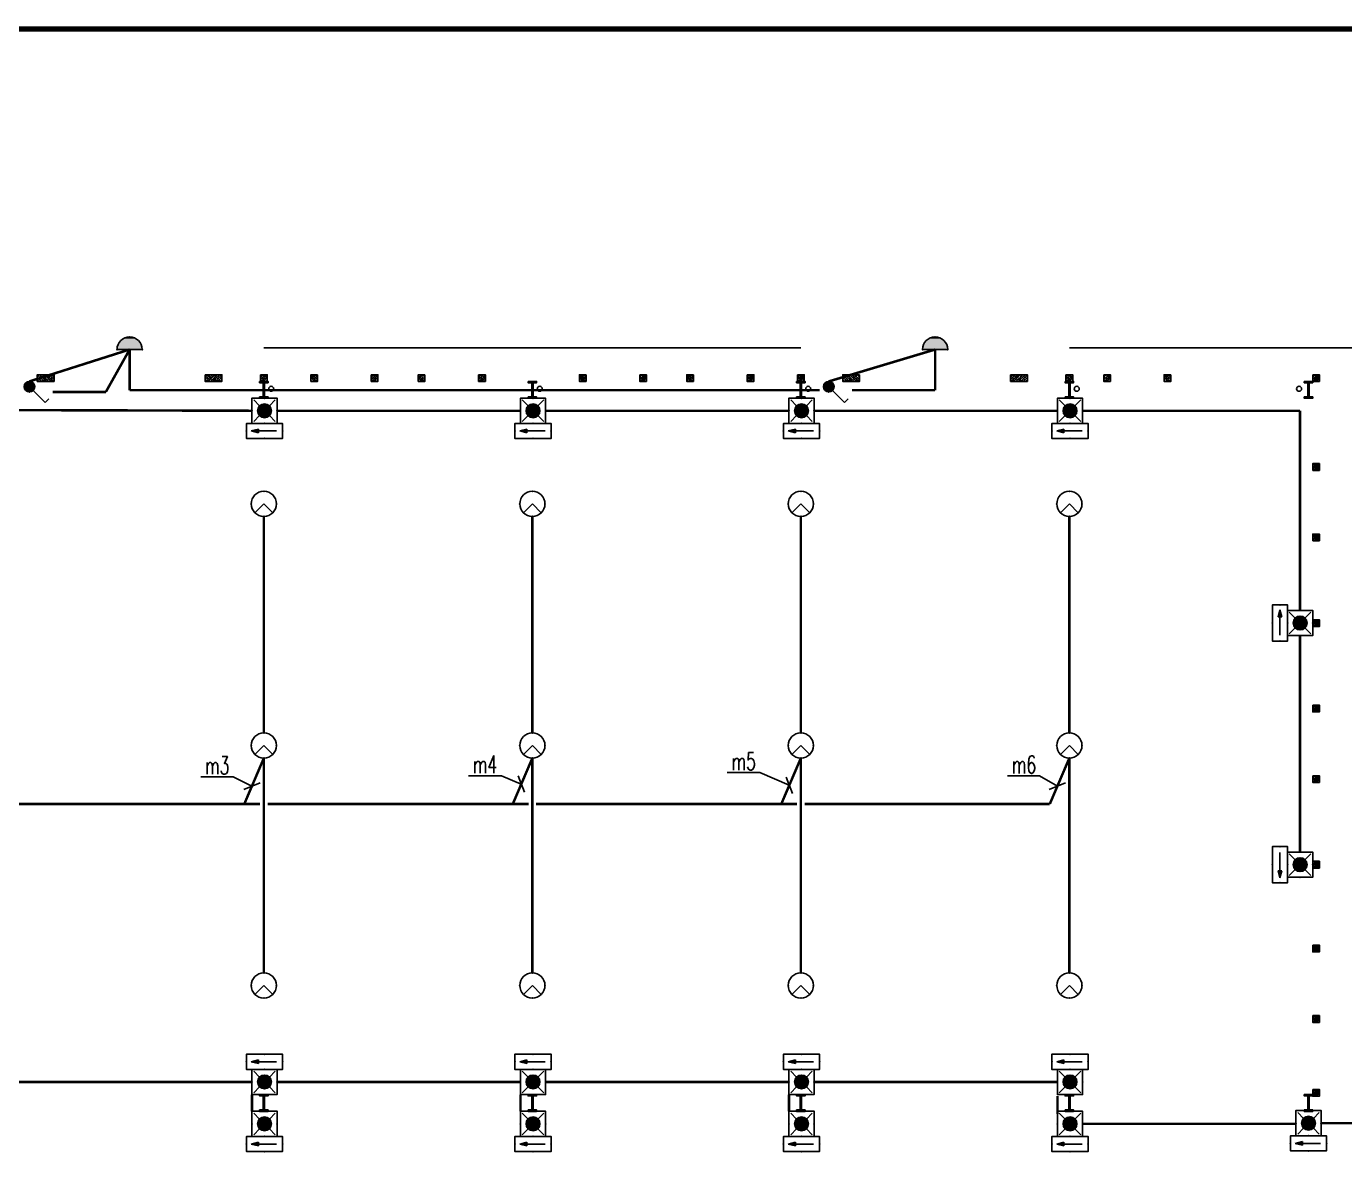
# Model space of a CAD drawing. Extents: x 1060579 to 1383165, y 581819 to 1037910.
# Drawn here: x 1265903 to 1305181, y 747682 to 781899 of the extents above; entities that cross this region are included whole.
import ezdxf
from ezdxf.enums import TextEntityAlignment as Align

# ---------------------------------------------------------------- set-up
doc = ezdxf.new("R2010")
doc.units = 0
doc.header["$LTSCALE"] = 1000
doc.header["$MEASUREMENT"] = 0
doc.linetypes.add('DASH', pattern=[0.35, 0.25, -0.1])
for name, color, linetype in [('DIM-照明', 3, 'Continuous'), ('EQUIP-照明', 3, 'Continuous'), ('GZ', 30, 'Continuous'), ('PUB_TITLE', 4, 'Continuous'), ('TEL_TEXT', 7, 'Continuous'), ('WIRE-应急', 2, 'DASH'), ('WIRE-照明', 1, 'Continuous'), ('刚柱', 2, 'Continuous'), ('卫浴', 7, 'Continuous'), ('散水', 32, 'Continuous')]:
    doc.layers.add(name, color=color, linetype=linetype)
doc.styles.add('_TEL_DIM', font='SIMPLEX', dxfattribs={"width": 0.8, "height": 3.5, "bigfont": 'HZTXT'})
doc.styles.get("Standard").update_dxf_attribs({"font": 'gbenor.shx', "bigfont": 'gbcbig.shx'})

# ---------------------------------------------------------------- blocks, each defined once
blk = doc.blocks.new('sdhfxdhnfdhx')
h = blk.add_hatch(color=256)
h.paths.add_polyline_path([(3050366, 936899), (3050616, 936899), (3050616, 936859), (3050366, 936859)])
h.paths.add_polyline_path([(3050511, 937319), (3050511, 936899), (3050471, 936899), (3050471, 937319)])
h.paths.add_polyline_path([(3050366, 937359), (3050616, 937359), (3050616, 937319), (3050366, 937319)])
for points in [[(3050366, 937359), (3050616, 937359), (3050616, 937319), (3050366, 937319)], [(3050511, 937319), (3050511, 936899), (3050471, 936899), (3050471, 937319)], [(3050366, 936899), (3050616, 936899), (3050616, 936859), (3050366, 936859)]]:
    blk.add_lwpolyline(points, close=True)
blk = doc.blocks.new('$equip$00002831')
for q in [(-0.354, -0.354), (0.354, -0.354)]:
    blk.add_line((0, 0), q)
at = {"const_width": 0.04}
blk.add_lwpolyline([(0.5, 0, 1), (-0.5, 0, 1), (0.5, 0, -2.700563)], format="xyb", dxfattribs=at)
blk.add_circle((0, 0), 0.5)
for p in [(-0.5, 0), (0, 0.5), (0.5, 0), (0, -0.5)]:
    blk.add_point(p)
at = {"color": 7, "style": '_TEL_DIM', "flags": 1}
for tag in ['A', 'REMARK']:
    blk.add_attdef(tag, text='', height=0.00002, dxfattribs=at).set_placement((0, 0), align=Align.MIDDLE_CENTER)
blk = doc.blocks.new('$equip$00002604')
blk.add_hatch(color=256).paths.add_polyline_path([(0.275, 0.5, 1), (-0.274, 0.5, 1)])
for p, q in [((-0.429, 0.929), (-0.194, 0.694)), ((0.194, 0.694), (0.429, 0.929)), ((-0.429, 0.071), (-0.194, 0.306)), ((0.194, 0.306), (0.429, 0.071))]:
    blk.add_line(p, q)
at = {"const_width": 0.04}
blk.add_lwpolyline([(-0.5, 1), (-0.5, 0), (0.5, 0), (0.5, 1), (-0.5, 1), (-0.5, 0)], dxfattribs=at)
blk.add_lwpolyline([(-0.5, 1), (-0.5, 0), (0.5, 0), (0.5, 1)], close=True)
blk.add_circle((0, 0.5), 0.275)
for p in [(0, 1), (-0.5, 0.5), (0, 0), (0.5, 0.5)]:
    blk.add_point(p)
at = {"color": 7, "style": '_TEL_DIM', "flags": 1}
blk.add_attdef('A', text='', height=0.000025, dxfattribs=at).set_placement((0, 0), align=Align.MIDDLE_CENTER)
blk = doc.blocks.new('$equip$00002540')
blk.add_hatch(color=256).paths.add_polyline_path([(0.24, 0.372), (0.24, 0.228), (0.528, 0.3)])
for p, q in [((-0.72, 0.6), (-0.72, 0)), ((0.72, 0.6), (-0.72, 0.6)), ((0.72, 0), (0.72, 0.6)), ((-0.72, 0), (0.72, 0)), ((0.24, 0.372), (0.24, 0.228)), ((0.528, 0.3), (0.24, 0.372)), ((0.24, 0.228), (0.528, 0.3))]:
    blk.add_line(p, q)
at = {"color": 7}
blk.add_line((-0.48, 0.3), (0.48, 0.3), dxfattribs=at)
at = {"const_width": 0.04}
blk.add_lwpolyline([(-0.72, 0.6), (-0.72, 0), (0.72, 0), (0.72, 0.6), (-0.72, 0.6), (-0.72, 0)], dxfattribs=at)
for p in [(0, 0.6), (-0.72, 0.3), (0, 0), (0.72, 0.3)]:
    blk.add_point(p)
at = {"color": 7, "style": '_TEL_DIM', "flags": 1}
blk.add_attdef('A', text='', height=0.00002, dxfattribs=at).set_placement((0, 0), align=Align.MIDDLE_CENTER)
blk = doc.blocks.new('$equip$00001168')
blk.add_line((-0.5, 0), (0.5, 0))
blk.add_arc((0, 0), 0.5, 180, 0)
for p in [(-0.5, 0), (0, 0), (0.5, 0), (0, -0.5)]:
    blk.add_point(p)
for points in [[(0.433, -0.25), (-0.433, -0.25), (0.5, 0), (-0.5, 0)], [(0.25, -0.433), (-0.25, -0.433), (0.433, -0.25), (-0.433, -0.25)], [(0, -0.5), (0, -0.5), (0.25, -0.433), (-0.25, -0.433)]]:
    blk.add_solid(points)
at = {"flags": 9}
blk.add_attdef('A', (0, 0), '', height=0.00002, dxfattribs=at)
blk = doc.blocks.new('$equip$00001962')
for p, q in [((0.147, 0.356), (0.625, 0.833)), ((0.625, 0.833), (0.766, 0.692))]:
    blk.add_line(p, q)
blk.add_circle((0, 0.208), 0.208)
for p in [(-0.208, 0.208), (0, 0.417), (0, 0), (0.208, 0.208)]:
    blk.add_point(p)
for points in [[(-0.18, 0.313), (0.18, 0.313), (-0.208, 0.208), (0.208, 0.208)], [(-0.18, 0.104), (0.18, 0.104), (-0.208, 0.208), (0.208, 0.208)], [(-0.104, 0.389), (0.104, 0.389), (-0.18, 0.313), (0.18, 0.313)], [(-0.104, 0.028), (0.104, 0.028), (-0.18, 0.104), (0.18, 0.104)], [(0, 0.417), (0, 0.417), (-0.104, 0.389), (0.104, 0.389)], [(0, 0), (0, 0), (-0.104, 0.028), (0.104, 0.028)]]:
    blk.add_solid(points)
at = {"layer": 'TEL_TEXT', "style": '_TEL_DIM', "flags": 1}
blk.add_attdef('A', text='', height=0.00002, dxfattribs=at).set_placement((0, 0), align=Align.MIDDLE_CENTER)

msp = doc.modelspace()

# ---------------------------------------------------------------- hatches: boundary and pattern name
at = {"layer": 'GZ'}
h = msp.add_hatch(dxfattribs=at)
h.set_pattern_fill('钢筋混凝土', color=8, scale=20, style=0)
h.set_pattern_definition([(135, (1320113.753, 695713.577), (35.35534, 35.35534), []), (130, (1320113.75, 695713.58), (-143.45204, -12.55043), [15, -165]), (185, (1320113.75, 695713.58), (27.75027, 150.43843), [12, -132]), (79.5486, (1320101.8, 695712.53), (-115.70188, 137.8879), [12.74804, -140.22842]), (133.8158, (1320113.75, 695753.58), (-213.4482, -33.1038), [22.5, -247.5]), (83.3644, (1320095.97, 695750.82), (-186.93254, 194.82357), [19.12206, -210.3426]), (188.8158, (1320113.75, 695753.58), (-186.9324, 194.8237), [18, -198]), (159, (1320093.75, 695743.58), (-119.38141, -80.52378), [15, -165]), (214, (1320093.75, 695743.58), (-48.66307, 145.03), [12, -132]), (108.5486, (1320083.8, 695736.87), (-168.04453, 64.5061), [12.74804, -140.22842]), (142.5, (1320113.753, 695713.577), (-2.43197, 66.57877), [0, -130.4, 0, -134, 0, -132.5]), (172.5, (1320113.75, 695713.58), (-52.61391, 78.88234), [0, -76.4, 0, -127.4, 0, -50.5]), (212.5, (1320158.353, 695713.58), (-106.764487, -4.510974), [0, -50, 0, -156, 0, -207]), (222.5, (1320178.35, 695713.58), (-116.63723, 20.021), [0, -65, 0, -103.6, 0, -147])])
h.paths.add_polyline_path([(1266729, 771519), (1266229, 771519), (1266229, 771319), (1266729, 771319)])
h = msp.add_hatch(dxfattribs=at)
h.set_pattern_fill('钢筋混凝土', color=8, scale=20, style=0)
h.set_pattern_definition([(45, (1217844.47, 695713.577), (-35.35534, 35.35534), []), (50, (1217844.47, 695713.58), (143.45204, -12.55043), [15, -165]), (355, (1217844.47, 695713.58), (-27.75027, 150.43843), [12, -132]), (100.4514, (1217856.42, 695712.53), (115.70188, 137.8879), [12.74804, -140.22842]), (46.1842, (1217844.47, 695753.58), (213.4482, -33.1038), [22.5, -247.5]), (96.6356, (1217862.26, 695750.82), (186.93254, 194.82357), [19.12206, -210.3426]), (351.1842, (1217844.47, 695753.58), (186.9324, 194.8237), [18, -198]), (21, (1217864.47, 695743.58), (119.38141, -80.52378), [15, -165]), (326, (1217864.47, 695743.58), (48.66307, 145.03), [12, -132]), (71.4514, (1217874.42, 695736.87), (168.04453, 64.5061), [12.74804, -140.22842]), (37.5, (1217844.47, 695713.577), (2.43197, 66.57877), [0, -130.4, 0, -134, 0, -132.5]), (7.5, (1217844.47, 695713.58), (52.61391, 78.88234), [0, -76.4, 0, -127.4, 0, -50.5]), (327.5, (1217799.87, 695713.58), (106.764487, -4.510974), [0, -50, 0, -156, 0, -207]), (317.5, (1217779.87, 695713.58), (116.63723, 20.021), [0, -65, 0, -103.6, 0, -147])])
h.paths.add_polyline_path([(1271229, 771519), (1271729, 771519), (1271729, 771319), (1271229, 771319)])
h = msp.add_hatch(dxfattribs=at)
h.set_pattern_fill('钢筋混凝土', color=8, scale=20, style=0)
h.set_pattern_definition([(45, (1219494.47, 695713.577), (-35.35534, 35.35534), []), (50, (1219494.47, 695713.58), (143.45204, -12.55043), [15, -165]), (355, (1219494.47, 695713.58), (-27.75027, 150.43843), [12, -132]), (100.4514, (1219506.42, 695712.53), (115.70188, 137.8879), [12.74804, -140.22842]), (46.1842, (1219494.47, 695753.58), (213.4482, -33.1038), [22.5, -247.5]), (96.6356, (1219512.26, 695750.82), (186.93254, 194.82357), [19.12206, -210.3426]), (351.1842, (1219494.47, 695753.58), (186.9324, 194.8237), [18, -198]), (21, (1219514.47, 695743.58), (119.38141, -80.52378), [15, -165]), (326, (1219514.47, 695743.58), (48.66307, 145.03), [12, -132]), (71.4514, (1219524.42, 695736.87), (168.04453, 64.5061), [12.74804, -140.22842]), (37.5, (1219494.47, 695713.577), (2.43197, 66.57877), [0, -130.4, 0, -134, 0, -132.5]), (7.5, (1219494.47, 695713.58), (52.61391, 78.88234), [0, -76.4, 0, -127.4, 0, -50.5]), (327.5, (1219449.87, 695713.58), (106.764487, -4.510974), [0, -50, 0, -156, 0, -207]), (317.5, (1219429.87, 695713.58), (116.63723, 20.021), [0, -65, 0, -103.6, 0, -147])])
h.paths.add_polyline_path([(1272879, 771519), (1273079, 771519), (1273079, 771319), (1272879, 771319)])
h = msp.add_hatch(dxfattribs=at)
h.set_pattern_fill('钢筋混凝土', color=8, scale=20, style=0)
h.set_pattern_definition([(135, (1327963.505, 695713.577), (35.35534, 35.35534), []), (130, (1327963.5, 695713.58), (-143.45204, -12.55043), [15, -165]), (185, (1327963.5, 695713.58), (27.75027, 150.43843), [12, -132]), (79.5486, (1327951.55, 695712.53), (-115.70188, 137.8879), [12.74804, -140.22842]), (133.8158, (1327963.5, 695753.58), (-213.4482, -33.1038), [22.5, -247.5]), (83.3644, (1327945.72, 695750.82), (-186.93254, 194.82357), [19.12206, -210.3426]), (188.8158, (1327963.5, 695753.58), (-186.9324, 194.8237), [18, -198]), (159, (1327943.5, 695743.58), (-119.38141, -80.52378), [15, -165]), (214, (1327943.5, 695743.58), (-48.66307, 145.03), [12, -132]), (108.5486, (1327933.56, 695736.87), (-168.04453, 64.5061), [12.74804, -140.22842]), (142.5, (1327963.505, 695713.577), (-2.43197, 66.57877), [0, -130.4, 0, -134, 0, -132.5]), (172.5, (1327963.505, 695713.58), (-52.61391, 78.88234), [0, -76.4, 0, -127.4, 0, -50.5]), (212.5, (1328008.105, 695713.58), (-106.764487, -4.510974), [0, -50, 0, -156, 0, -207]), (222.5, (1328028.11, 695713.58), (-116.63723, 20.021), [0, -65, 0, -103.6, 0, -147])])
h.paths.add_polyline_path([(1274579, 771519), (1274379, 771519), (1274379, 771319), (1274579, 771319)])
h = msp.add_hatch(dxfattribs=at)
h.set_pattern_fill('钢筋混凝土', color=8, scale=20, style=0)
h.set_pattern_definition([(45, (1222794.22, 695713.577), (-35.35534, 35.35534), []), (50, (1222794.22, 695713.58), (143.45204, -12.55043), [15, -165]), (355, (1222794.22, 695713.58), (-27.75027, 150.43843), [12, -132]), (100.4514, (1222806.18, 695712.53), (115.70188, 137.8879), [12.74804, -140.22842]), (46.1842, (1222794.22, 695753.58), (213.4482, -33.1038), [22.5, -247.5]), (96.6356, (1222812, 695750.82), (186.93254, 194.82357), [19.12206, -210.3426]), (351.1842, (1222794.22, 695753.58), (186.9324, 194.8237), [18, -198]), (21, (1222814.22, 695743.58), (119.38141, -80.52378), [15, -165]), (326, (1222814.22, 695743.58), (48.66307, 145.03), [12, -132]), (71.4514, (1222824.17, 695736.87), (168.04453, 64.5061), [12.74804, -140.22842]), (37.5, (1222794.22, 695713.577), (2.43197, 66.57877), [0, -130.4, 0, -134, 0, -132.5]), (7.5, (1222794.22, 695713.58), (52.61391, 78.88234), [0, -76.4, 0, -127.4, 0, -50.5]), (327.5, (1222749.62, 695713.58), (106.764487, -4.510974), [0, -50, 0, -156, 0, -207]), (317.5, (1222729.62, 695713.58), (116.63723, 20.021), [0, -65, 0, -103.6, 0, -147])])
h.paths.add_polyline_path([(1276179, 771519), (1276379, 771519), (1276379, 771319), (1276179, 771319)])
h = msp.add_hatch(dxfattribs=at)
h.set_pattern_fill('钢筋混凝土', color=8, scale=20, style=0)
h.set_pattern_definition([(135, (1331163.81, 695713.577), (35.35534, 35.35534), []), (130, (1331163.81, 695713.58), (-143.45204, -12.55043), [15, -165]), (185, (1331163.81, 695713.58), (27.75027, 150.43843), [12, -132]), (79.5486, (1331151.86, 695712.53), (-115.70188, 137.8879), [12.74804, -140.22842]), (133.8158, (1331163.81, 695753.58), (-213.4482, -33.1038), [22.5, -247.5]), (83.3644, (1331146.02, 695750.82), (-186.93254, 194.82357), [19.12206, -210.3426]), (188.8158, (1331163.81, 695753.58), (-186.9324, 194.8237), [18, -198]), (159, (1331143.81, 695743.58), (-119.38141, -80.52378), [15, -165]), (214, (1331143.81, 695743.58), (-48.66307, 145.03), [12, -132]), (108.5486, (1331133.86, 695736.87), (-168.04453, 64.5061), [12.74804, -140.22842]), (142.5, (1331163.81, 695713.577), (-2.43197, 66.57877), [0, -130.4, 0, -134, 0, -132.5]), (172.5, (1331163.81, 695713.58), (-52.61391, 78.88234), [0, -76.4, 0, -127.4, 0, -50.5]), (212.5, (1331208.41, 695713.58), (-106.764487, -4.510974), [0, -50, 0, -156, 0, -207]), (222.5, (1331228.41, 695713.58), (-116.63723, 20.021), [0, -65, 0, -103.6, 0, -147])])
h.paths.add_polyline_path([(1277779, 771519), (1277579, 771519), (1277579, 771319), (1277779, 771319)])
h = msp.add_hatch(dxfattribs=at)
h.set_pattern_fill('钢筋混凝土', color=8, scale=20, style=0)
h.set_pattern_definition([(45, (1225994.526, 695713.577), (-35.35534, 35.35534), []), (50, (1225994.53, 695713.58), (143.45204, -12.55043), [15, -165]), (355, (1225994.53, 695713.58), (-27.75027, 150.43843), [12, -132]), (100.4514, (1226006.48, 695712.53), (115.70188, 137.8879), [12.74804, -140.22842]), (46.1842, (1225994.53, 695753.58), (213.4482, -33.1038), [22.5, -247.5]), (96.6356, (1226012.31, 695750.82), (186.93254, 194.82357), [19.12206, -210.3426]), (351.1842, (1225994.53, 695753.58), (186.9324, 194.8237), [18, -198]), (21, (1226014.53, 695743.58), (119.38141, -80.52378), [15, -165]), (326, (1226014.53, 695743.58), (48.66307, 145.03), [12, -132]), (71.4514, (1226024.47, 695736.87), (168.04453, 64.5061), [12.74804, -140.22842]), (37.5, (1225994.526, 695713.577), (2.43197, 66.57877), [0, -130.4, 0, -134, 0, -132.5]), (7.5, (1225994.526, 695713.58), (52.61391, 78.88234), [0, -76.4, 0, -127.4, 0, -50.5]), (327.5, (1225949.926, 695713.58), (106.764487, -4.510974), [0, -50, 0, -156, 0, -207]), (317.5, (1225929.93, 695713.58), (116.63723, 20.021), [0, -65, 0, -103.6, 0, -147])])
h.paths.add_polyline_path([(1279379, 771519), (1279579, 771519), (1279579, 771319), (1279379, 771319)])
h = msp.add_hatch(dxfattribs=at)
h.set_pattern_fill('钢筋混凝土', color=8, scale=20, style=0)
h.set_pattern_definition([(135, (1335963.505, 695713.577), (35.35534, 35.35534), []), (130, (1335963.5, 695713.58), (-143.45204, -12.55043), [15, -165]), (185, (1335963.5, 695713.58), (27.75027, 150.43843), [12, -132]), (79.5486, (1335951.55, 695712.53), (-115.70188, 137.8879), [12.74804, -140.22842]), (133.8158, (1335963.5, 695753.58), (-213.4482, -33.1038), [22.5, -247.5]), (83.3644, (1335945.72, 695750.82), (-186.93254, 194.82357), [19.12206, -210.3426]), (188.8158, (1335963.5, 695753.58), (-186.9324, 194.8237), [18, -198]), (159, (1335943.5, 695743.58), (-119.38141, -80.52378), [15, -165]), (214, (1335943.5, 695743.58), (-48.66307, 145.03), [12, -132]), (108.5486, (1335933.56, 695736.87), (-168.04453, 64.5061), [12.74804, -140.22842]), (142.5, (1335963.505, 695713.577), (-2.43197, 66.57877), [0, -130.4, 0, -134, 0, -132.5]), (172.5, (1335963.505, 695713.58), (-52.61391, 78.88234), [0, -76.4, 0, -127.4, 0, -50.5]), (212.5, (1336008.105, 695713.58), (-106.764487, -4.510974), [0, -50, 0, -156, 0, -207]), (222.5, (1336028.11, 695713.58), (-116.63723, 20.021), [0, -65, 0, -103.6, 0, -147])])
h.paths.add_polyline_path([(1282579, 771519), (1282379, 771519), (1282379, 771319), (1282579, 771319)])
h = msp.add_hatch(dxfattribs=at)
h.set_pattern_fill('钢筋混凝土', color=8, scale=20, style=0)
h.set_pattern_definition([(45, (1230794.22, 695713.577), (-35.35534, 35.35534), []), (50, (1230794.22, 695713.58), (143.45204, -12.55043), [15, -165]), (355, (1230794.22, 695713.58), (-27.75027, 150.43843), [12, -132]), (100.4514, (1230806.18, 695712.53), (115.70188, 137.8879), [12.74804, -140.22842]), (46.1842, (1230794.22, 695753.58), (213.4482, -33.1038), [22.5, -247.5]), (96.6356, (1230812, 695750.82), (186.93254, 194.82357), [19.12206, -210.3426]), (351.1842, (1230794.22, 695753.58), (186.9324, 194.8237), [18, -198]), (21, (1230814.22, 695743.58), (119.38141, -80.52378), [15, -165]), (326, (1230814.22, 695743.58), (48.66307, 145.03), [12, -132]), (71.4514, (1230824.17, 695736.87), (168.04453, 64.5061), [12.74804, -140.22842]), (37.5, (1230794.22, 695713.577), (2.43197, 66.57877), [0, -130.4, 0, -134, 0, -132.5]), (7.5, (1230794.22, 695713.58), (52.61391, 78.88234), [0, -76.4, 0, -127.4, 0, -50.5]), (327.5, (1230749.62, 695713.58), (106.764487, -4.510974), [0, -50, 0, -156, 0, -207]), (317.5, (1230729.62, 695713.58), (116.63723, 20.021), [0, -65, 0, -103.6, 0, -147])])
h.paths.add_polyline_path([(1284179, 771519), (1284379, 771519), (1284379, 771319), (1284179, 771319)])
h = msp.add_hatch(dxfattribs=at)
h.set_pattern_fill('钢筋混凝土', color=8, scale=20, style=0)
h.set_pattern_definition([(135, (1339163.81, 695713.577), (35.35534, 35.35534), []), (130, (1339163.81, 695713.58), (-143.45204, -12.55043), [15, -165]), (185, (1339163.81, 695713.58), (27.75027, 150.43843), [12, -132]), (79.5486, (1339151.86, 695712.53), (-115.70188, 137.8879), [12.74804, -140.22842]), (133.8158, (1339163.81, 695753.58), (-213.4482, -33.1038), [22.5, -247.5]), (83.3644, (1339146.02, 695750.82), (-186.93254, 194.82357), [19.12206, -210.3426]), (188.8158, (1339163.81, 695753.58), (-186.9324, 194.8237), [18, -198]), (159, (1339143.81, 695743.58), (-119.38141, -80.52378), [15, -165]), (214, (1339143.81, 695743.58), (-48.66307, 145.03), [12, -132]), (108.5486, (1339133.86, 695736.87), (-168.04453, 64.5061), [12.74804, -140.22842]), (142.5, (1339163.81, 695713.577), (-2.43197, 66.57877), [0, -130.4, 0, -134, 0, -132.5]), (172.5, (1339163.81, 695713.58), (-52.61391, 78.88234), [0, -76.4, 0, -127.4, 0, -50.5]), (212.5, (1339208.41, 695713.58), (-106.764487, -4.510974), [0, -50, 0, -156, 0, -207]), (222.5, (1339228.41, 695713.58), (-116.63723, 20.021), [0, -65, 0, -103.6, 0, -147])])
h.paths.add_polyline_path([(1285779, 771519), (1285579, 771519), (1285579, 771319), (1285779, 771319)])
h = msp.add_hatch(dxfattribs=at)
h.set_pattern_fill('钢筋混凝土', color=8, scale=20, style=0)
h.set_pattern_definition([(45, (1233994.526, 695713.577), (-35.35534, 35.35534), []), (50, (1233994.53, 695713.58), (143.45204, -12.55043), [15, -165]), (355, (1233994.53, 695713.58), (-27.75027, 150.43843), [12, -132]), (100.4514, (1234006.48, 695712.53), (115.70188, 137.8879), [12.74804, -140.22842]), (46.1842, (1233994.53, 695753.58), (213.4482, -33.1038), [22.5, -247.5]), (96.6356, (1234012.31, 695750.82), (186.93254, 194.82357), [19.12206, -210.3426]), (351.1842, (1233994.53, 695753.58), (186.9324, 194.8237), [18, -198]), (21, (1234014.53, 695743.58), (119.38141, -80.52378), [15, -165]), (326, (1234014.53, 695743.58), (48.66307, 145.03), [12, -132]), (71.4514, (1234024.47, 695736.87), (168.04453, 64.5061), [12.74804, -140.22842]), (37.5, (1233994.526, 695713.577), (2.43197, 66.57877), [0, -130.4, 0, -134, 0, -132.5]), (7.5, (1233994.526, 695713.58), (52.61391, 78.88234), [0, -76.4, 0, -127.4, 0, -50.5]), (327.5, (1233949.926, 695713.58), (106.764487, -4.510974), [0, -50, 0, -156, 0, -207]), (317.5, (1233929.93, 695713.58), (116.63723, 20.021), [0, -65, 0, -103.6, 0, -147])])
h.paths.add_polyline_path([(1287379, 771519), (1287579, 771519), (1287579, 771319), (1287379, 771319)])
h = msp.add_hatch(dxfattribs=at)
h.set_pattern_fill('钢筋混凝土', color=8, scale=20, style=0)
h.set_pattern_definition([(45, (1235494.47, 695713.577), (-35.35534, 35.35534), []), (50, (1235494.47, 695713.58), (143.45204, -12.55043), [15, -165]), (355, (1235494.47, 695713.58), (-27.75027, 150.43843), [12, -132]), (100.4514, (1235506.42, 695712.53), (115.70188, 137.8879), [12.74804, -140.22842]), (46.1842, (1235494.47, 695753.58), (213.4482, -33.1038), [22.5, -247.5]), (96.6356, (1235512.26, 695750.82), (186.93254, 194.82357), [19.12206, -210.3426]), (351.1842, (1235494.47, 695753.58), (186.9324, 194.8237), [18, -198]), (21, (1235514.47, 695743.58), (119.38141, -80.52378), [15, -165]), (326, (1235514.47, 695743.58), (48.66307, 145.03), [12, -132]), (71.4514, (1235524.42, 695736.87), (168.04453, 64.5061), [12.74804, -140.22842]), (37.5, (1235494.47, 695713.577), (2.43197, 66.57877), [0, -130.4, 0, -134, 0, -132.5]), (7.5, (1235494.47, 695713.58), (52.61391, 78.88234), [0, -76.4, 0, -127.4, 0, -50.5]), (327.5, (1235449.87, 695713.58), (106.764487, -4.510974), [0, -50, 0, -156, 0, -207]), (317.5, (1235429.87, 695713.58), (116.63723, 20.021), [0, -65, 0, -103.6, 0, -147])])
h.paths.add_polyline_path([(1288879, 771519), (1289079, 771519), (1289079, 771319), (1288879, 771319)])
h = msp.add_hatch(dxfattribs=at)
h.set_pattern_fill('钢筋混凝土', color=8, scale=20, style=0)
h.set_pattern_definition([(135, (1344113.753, 695713.577), (35.35534, 35.35534), []), (130, (1344113.75, 695713.58), (-143.45204, -12.55043), [15, -165]), (185, (1344113.75, 695713.58), (27.75027, 150.43843), [12, -132]), (79.5486, (1344101.8, 695712.53), (-115.70188, 137.8879), [12.74804, -140.22842]), (133.8158, (1344113.75, 695753.58), (-213.4482, -33.1038), [22.5, -247.5]), (83.3644, (1344095.97, 695750.82), (-186.93254, 194.82357), [19.12206, -210.3426]), (188.8158, (1344113.75, 695753.58), (-186.9324, 194.8237), [18, -198]), (159, (1344093.75, 695743.58), (-119.38141, -80.52378), [15, -165]), (214, (1344093.75, 695743.58), (-48.66307, 145.03), [12, -132]), (108.5486, (1344083.8, 695736.87), (-168.04453, 64.5061), [12.74804, -140.22842]), (142.5, (1344113.753, 695713.577), (-2.43197, 66.57877), [0, -130.4, 0, -134, 0, -132.5]), (172.5, (1344113.75, 695713.58), (-52.61391, 78.88234), [0, -76.4, 0, -127.4, 0, -50.5]), (212.5, (1344158.353, 695713.58), (-106.764487, -4.510974), [0, -50, 0, -156, 0, -207]), (222.5, (1344178.35, 695713.58), (-116.63723, 20.021), [0, -65, 0, -103.6, 0, -147])])
h.paths.add_polyline_path([(1290729, 771519), (1290229, 771519), (1290229, 771319), (1290729, 771319)])
h = msp.add_hatch(dxfattribs=at)
h.set_pattern_fill('钢筋混凝土', color=8, scale=20, style=0)
h.set_pattern_definition([(45, (1241844.47, 695713.577), (-35.35534, 35.35534), []), (50, (1241844.47, 695713.58), (143.45204, -12.55043), [15, -165]), (355, (1241844.47, 695713.58), (-27.75027, 150.43843), [12, -132]), (100.4514, (1241856.42, 695712.53), (115.70188, 137.8879), [12.74804, -140.22842]), (46.1842, (1241844.47, 695753.58), (213.4482, -33.1038), [22.5, -247.5]), (96.6356, (1241862.26, 695750.82), (186.93254, 194.82357), [19.12206, -210.3426]), (351.1842, (1241844.47, 695753.58), (186.9324, 194.8237), [18, -198]), (21, (1241864.47, 695743.58), (119.38141, -80.52378), [15, -165]), (326, (1241864.47, 695743.58), (48.66307, 145.03), [12, -132]), (71.4514, (1241874.42, 695736.87), (168.04453, 64.5061), [12.74804, -140.22842]), (37.5, (1241844.47, 695713.577), (2.43197, 66.57877), [0, -130.4, 0, -134, 0, -132.5]), (7.5, (1241844.47, 695713.58), (52.61391, 78.88234), [0, -76.4, 0, -127.4, 0, -50.5]), (327.5, (1241799.87, 695713.58), (106.764487, -4.510974), [0, -50, 0, -156, 0, -207]), (317.5, (1241779.87, 695713.58), (116.63723, 20.021), [0, -65, 0, -103.6, 0, -147])])
h.paths.add_polyline_path([(1295229, 771519), (1295729, 771519), (1295729, 771319), (1295229, 771319)])
h = msp.add_hatch(dxfattribs=at)
h.set_pattern_fill('钢筋混凝土', color=8, scale=20, style=0)
h.set_pattern_definition([(45, (1243494.47, 695713.577), (-35.35534, 35.35534), []), (50, (1243494.47, 695713.58), (143.45204, -12.55043), [15, -165]), (355, (1243494.47, 695713.58), (-27.75027, 150.43843), [12, -132]), (100.4514, (1243506.42, 695712.53), (115.70188, 137.8879), [12.74804, -140.22842]), (46.1842, (1243494.47, 695753.58), (213.4482, -33.1038), [22.5, -247.5]), (96.6356, (1243512.26, 695750.82), (186.93254, 194.82357), [19.12206, -210.3426]), (351.1842, (1243494.47, 695753.58), (186.9324, 194.8237), [18, -198]), (21, (1243514.47, 695743.58), (119.38141, -80.52378), [15, -165]), (326, (1243514.47, 695743.58), (48.66307, 145.03), [12, -132]), (71.4514, (1243524.42, 695736.87), (168.04453, 64.5061), [12.74804, -140.22842]), (37.5, (1243494.47, 695713.577), (2.43197, 66.57877), [0, -130.4, 0, -134, 0, -132.5]), (7.5, (1243494.47, 695713.58), (52.61391, 78.88234), [0, -76.4, 0, -127.4, 0, -50.5]), (327.5, (1243449.87, 695713.58), (106.764487, -4.510974), [0, -50, 0, -156, 0, -207]), (317.5, (1243429.87, 695713.58), (116.63723, 20.021), [0, -65, 0, -103.6, 0, -147])])
h.paths.add_polyline_path([(1296879, 771519), (1297079, 771519), (1297079, 771319), (1296879, 771319)])
h = msp.add_hatch(dxfattribs=at)
h.set_pattern_fill('钢筋混凝土', color=8, scale=20, style=0)
h.set_pattern_definition([(45, (1244619.427, 695713.577), (-35.35534, 35.35534), []), (50, (1244619.43, 695713.58), (143.45204, -12.55043), [15, -165]), (355, (1244619.43, 695713.58), (-27.75027, 150.43843), [12, -132]), (100.4514, (1244631.38, 695712.53), (115.70188, 137.8879), [12.74804, -140.22842]), (46.1842, (1244619.43, 695753.58), (213.4482, -33.1038), [22.5, -247.5]), (96.6356, (1244637.21, 695750.82), (186.93254, 194.82357), [19.12206, -210.3426]), (351.1842, (1244619.43, 695753.58), (186.9324, 194.8237), [18, -198]), (21, (1244639.43, 695743.58), (119.38141, -80.52378), [15, -165]), (326, (1244639.43, 695743.58), (48.66307, 145.03), [12, -132]), (71.4514, (1244649.38, 695736.87), (168.04453, 64.5061), [12.74804, -140.22842]), (37.5, (1244619.427, 695713.577), (2.43197, 66.57877), [0, -130.4, 0, -134, 0, -132.5]), (7.5, (1244619.43, 695713.58), (52.61391, 78.88234), [0, -76.4, 0, -127.4, 0, -50.5]), (327.5, (1244574.827, 695713.58), (106.764487, -4.510974), [0, -50, 0, -156, 0, -207]), (317.5, (1244554.83, 695713.58), (116.63723, 20.021), [0, -65, 0, -103.6, 0, -147])])
h.paths.add_polyline_path([(1298004, 771519), (1298204, 771519), (1298204, 771319), (1298004, 771319)])
h = msp.add_hatch(dxfattribs=at)
h.set_pattern_fill('钢筋混凝土', color=8, scale=20, style=0)
h.set_pattern_definition([(135, (1353388.71, 695713.577), (35.35534, 35.35534), []), (130, (1353388.71, 695713.58), (-143.45204, -12.55043), [15, -165]), (185, (1353388.71, 695713.58), (27.75027, 150.43843), [12, -132]), (79.5486, (1353376.76, 695712.53), (-115.70188, 137.8879), [12.74804, -140.22842]), (133.8158, (1353388.71, 695753.58), (-213.4482, -33.1038), [22.5, -247.5]), (83.3644, (1353370.92, 695750.82), (-186.93254, 194.82357), [19.12206, -210.3426]), (188.8158, (1353388.71, 695753.58), (-186.9324, 194.8237), [18, -198]), (159, (1353368.71, 695743.58), (-119.38141, -80.52378), [15, -165]), (214, (1353368.71, 695743.58), (-48.66307, 145.03), [12, -132]), (108.5486, (1353358.76, 695736.87), (-168.04453, 64.5061), [12.74804, -140.22842]), (142.5, (1353388.71, 695713.577), (-2.43197, 66.57877), [0, -130.4, 0, -134, 0, -132.5]), (172.5, (1353388.71, 695713.58), (-52.61391, 78.88234), [0, -76.4, 0, -127.4, 0, -50.5]), (212.5, (1353433.31, 695713.58), (-106.764487, -4.510974), [0, -50, 0, -156, 0, -207]), (222.5, (1353453.31, 695713.58), (-116.63723, 20.021), [0, -65, 0, -103.6, 0, -147])])
h.paths.add_polyline_path([(1300004, 771519), (1299804, 771519), (1299804, 771319), (1300004, 771319)])
h = msp.add_hatch(dxfattribs=at)
h.set_pattern_fill('钢筋混凝土', color=8, scale=20, style=0)
h.set_pattern_definition([(45, (1250844.47, 695713.577), (-35.35534, 35.35534), []), (50, (1250844.47, 695713.58), (143.45204, -12.55043), [15, -165]), (355, (1250844.47, 695713.58), (-27.75027, 150.43843), [12, -132]), (100.4514, (1250856.42, 695712.53), (115.70188, 137.8879), [12.74804, -140.22842]), (46.1842, (1250844.47, 695753.58), (213.4482, -33.1038), [22.5, -247.5]), (96.6356, (1250862.26, 695750.82), (186.93254, 194.82357), [19.12206, -210.3426]), (351.1842, (1250844.47, 695753.58), (186.9324, 194.8237), [18, -198]), (21, (1250864.47, 695743.58), (119.38141, -80.52378), [15, -165]), (326, (1250864.47, 695743.58), (48.66307, 145.03), [12, -132]), (71.4514, (1250874.42, 695736.87), (168.04453, 64.5061), [12.74804, -140.22842]), (37.5, (1250844.47, 695713.577), (2.43197, 66.57877), [0, -130.4, 0, -134, 0, -132.5]), (7.5, (1250844.47, 695713.58), (52.61391, 78.88234), [0, -76.4, 0, -127.4, 0, -50.5]), (327.5, (1250799.87, 695713.58), (106.764487, -4.510974), [0, -50, 0, -156, 0, -207]), (317.5, (1250779.87, 695713.58), (116.63723, 20.021), [0, -65, 0, -103.6, 0, -147])])
h.paths.add_polyline_path([(1304229, 771519), (1304429, 771519), (1304429, 771319), (1304229, 771319)])
h = msp.add_hatch(dxfattribs=at)
h.set_pattern_fill('钢筋混凝土', color=8, scale=20, style=0)
h.set_pattern_definition([(315, (1250844.47, 844473.906), (-35.35534, -35.35534), []), (310, (1250844.47, 844473.9), (143.45204, 12.55043), [15, -165]), (5, (1250844.47, 844473.9), (-27.75027, -150.43843), [12, -132]), (259.5486, (1250856.42, 844474.95), (115.70188, -137.8879), [12.74804, -140.22842]), (313.8158, (1250844.47, 844433.9), (213.4482, 33.1038), [22.5, -247.5]), (263.3644, (1250862.26, 844436.66), (186.93254, -194.82357), [19.12206, -210.3426]), (8.8158, (1250844.47, 844433.9), (186.9324, -194.8237), [18, -198]), (339, (1250864.47, 844443.9), (119.38141, 80.52378), [15, -165]), (34, (1250864.47, 844443.9), (48.66307, -145.03), [12, -132]), (288.5486, (1250874.42, 844450.62), (168.04453, -64.5061), [12.74804, -140.22842]), (322.5, (1250844.47, 844473.906), (2.43197, -66.57877), [0, -130.4, 0, -134, 0, -132.5]), (352.5, (1250844.47, 844473.906), (52.61391, -78.88234), [0, -76.4, 0, -127.4, 0, -50.5]), (32.5, (1250799.87, 844473.906), (106.764487, 4.510974), [0, -50, 0, -156, 0, -207]), (42.5, (1250779.87, 844473.91), (116.63723, -20.021), [0, -65, 0, -103.6, 0, -147])])
h.paths.add_polyline_path([(1304229, 768669), (1304429, 768669), (1304429, 768869), (1304229, 768869)])
h = msp.add_hatch(dxfattribs=at)
h.set_pattern_fill('钢筋混凝土', color=8, scale=20, style=0)
h.set_pattern_definition([(315, (1250844.47, 842373.906), (-35.35534, -35.35534), []), (310, (1250844.47, 842373.9), (143.45204, 12.55043), [15, -165]), (5, (1250844.47, 842373.9), (-27.75027, -150.43843), [12, -132]), (259.5486, (1250856.42, 842374.95), (115.70188, -137.8879), [12.74804, -140.22842]), (313.8158, (1250844.47, 842333.9), (213.4482, 33.1038), [22.5, -247.5]), (263.3644, (1250862.26, 842336.66), (186.93254, -194.82357), [19.12206, -210.3426]), (8.8158, (1250844.47, 842333.9), (186.9324, -194.8237), [18, -198]), (339, (1250864.47, 842343.9), (119.38141, 80.52378), [15, -165]), (34, (1250864.47, 842343.9), (48.66307, -145.03), [12, -132]), (288.5486, (1250874.42, 842350.62), (168.04453, -64.5061), [12.74804, -140.22842]), (322.5, (1250844.47, 842373.906), (2.43197, -66.57877), [0, -130.4, 0, -134, 0, -132.5]), (352.5, (1250844.47, 842373.906), (52.61391, -78.88234), [0, -76.4, 0, -127.4, 0, -50.5]), (32.5, (1250799.87, 842373.906), (106.764487, 4.510974), [0, -50, 0, -156, 0, -207]), (42.5, (1250779.87, 842373.91), (116.63723, -20.021), [0, -65, 0, -103.6, 0, -147])])
h.paths.add_polyline_path([(1304229, 766569), (1304429, 766569), (1304429, 766769), (1304229, 766769)])
h = msp.add_hatch(dxfattribs=at)
h.set_pattern_fill('钢筋混凝土', color=8, scale=20, style=0)
h.set_pattern_definition([(315, (1250844.47, 839823.906), (-35.35534, -35.35534), []), (310, (1250844.47, 839823.9), (143.45204, 12.55043), [15, -165]), (5, (1250844.47, 839823.9), (-27.75027, -150.43843), [12, -132]), (259.5486, (1250856.42, 839824.95), (115.70188, -137.8879), [12.74804, -140.22842]), (313.8158, (1250844.47, 839783.9), (213.4482, 33.1038), [22.5, -247.5]), (263.3644, (1250862.26, 839786.66), (186.93254, -194.82357), [19.12206, -210.3426]), (8.8158, (1250844.47, 839783.9), (186.9324, -194.8237), [18, -198]), (339, (1250864.47, 839793.9), (119.38141, 80.52378), [15, -165]), (34, (1250864.47, 839793.9), (48.66307, -145.03), [12, -132]), (288.5486, (1250874.42, 839800.62), (168.04453, -64.5061), [12.74804, -140.22842]), (322.5, (1250844.47, 839823.906), (2.43197, -66.57877), [0, -130.4, 0, -134, 0, -132.5]), (352.5, (1250844.47, 839823.906), (52.61391, -78.88234), [0, -76.4, 0, -127.4, 0, -50.5]), (32.5, (1250799.87, 839823.906), (106.764487, 4.510974), [0, -50, 0, -156, 0, -207]), (42.5, (1250779.87, 839823.91), (116.63723, -20.021), [0, -65, 0, -103.6, 0, -147])])
h.paths.add_polyline_path([(1304229, 764019), (1304429, 764019), (1304429, 764219), (1304229, 764219)])
h = msp.add_hatch(dxfattribs=at)
h.set_pattern_fill('钢筋混凝土', color=8, scale=20, style=0)
h.set_pattern_definition([(45, (1250844.47, 685863.577), (-35.35534, 35.35534), []), (50, (1250844.47, 685863.58), (143.45204, -12.55043), [15, -165]), (355, (1250844.47, 685863.58), (-27.75027, 150.43843), [12, -132]), (100.4514, (1250856.42, 685862.53), (115.70188, 137.8879), [12.74804, -140.22842]), (46.1842, (1250844.47, 685903.58), (213.4482, -33.1038), [22.5, -247.5]), (96.6356, (1250862.26, 685900.82), (186.93254, 194.82357), [19.12206, -210.3426]), (351.1842, (1250844.47, 685903.58), (186.9324, 194.8237), [18, -198]), (21, (1250864.47, 685893.58), (119.38141, -80.52378), [15, -165]), (326, (1250864.47, 685893.58), (48.66307, 145.03), [12, -132]), (71.4514, (1250874.42, 685886.87), (168.04453, 64.5061), [12.74804, -140.22842]), (37.5, (1250844.47, 685863.577), (2.43197, 66.57877), [0, -130.4, 0, -134, 0, -132.5]), (7.5, (1250844.47, 685863.58), (52.61391, 78.88234), [0, -76.4, 0, -127.4, 0, -50.5]), (327.5, (1250799.87, 685863.58), (106.764487, -4.510974), [0, -50, 0, -156, 0, -207]), (317.5, (1250779.87, 685863.58), (116.63723, 20.021), [0, -65, 0, -103.6, 0, -147])])
h.paths.add_polyline_path([(1304229, 761669), (1304429, 761669), (1304429, 761469), (1304229, 761469)])
h = msp.add_hatch(dxfattribs=at)
h.set_pattern_fill('钢筋混凝土', color=8, scale=20, style=0)
h.set_pattern_definition([(45, (1250844.47, 683763.577), (-35.35534, 35.35534), []), (50, (1250844.47, 683763.58), (143.45204, -12.55043), [15, -165]), (355, (1250844.47, 683763.58), (-27.75027, 150.43843), [12, -132]), (100.4514, (1250856.42, 683762.53), (115.70188, 137.8879), [12.74804, -140.22842]), (46.1842, (1250844.47, 683803.58), (213.4482, -33.1038), [22.5, -247.5]), (96.6356, (1250862.26, 683800.82), (186.93254, 194.82357), [19.12206, -210.3426]), (351.1842, (1250844.47, 683803.58), (186.9324, 194.8237), [18, -198]), (21, (1250864.47, 683793.58), (119.38141, -80.52378), [15, -165]), (326, (1250864.47, 683793.58), (48.66307, 145.03), [12, -132]), (71.4514, (1250874.42, 683786.87), (168.04453, 64.5061), [12.74804, -140.22842]), (37.5, (1250844.47, 683763.577), (2.43197, 66.57877), [0, -130.4, 0, -134, 0, -132.5]), (7.5, (1250844.47, 683763.58), (52.61391, 78.88234), [0, -76.4, 0, -127.4, 0, -50.5]), (327.5, (1250799.87, 683763.58), (106.764487, -4.510974), [0, -50, 0, -156, 0, -207]), (317.5, (1250779.87, 683763.58), (116.63723, 20.021), [0, -65, 0, -103.6, 0, -147])])
h.paths.add_polyline_path([(1304229, 759569), (1304429, 759569), (1304429, 759369), (1304229, 759369)])
h = msp.add_hatch(dxfattribs=at)
h.set_pattern_fill('钢筋混凝土', color=8, scale=20, style=0)
h.set_pattern_definition([(315, (1250844.47, 832623.906), (-35.35534, -35.35534), []), (310, (1250844.47, 832623.9), (143.45204, 12.55043), [15, -165]), (5, (1250844.47, 832623.9), (-27.75027, -150.43843), [12, -132]), (259.5486, (1250856.42, 832624.95), (115.70188, -137.8879), [12.74804, -140.22842]), (313.8158, (1250844.47, 832583.9), (213.4482, 33.1038), [22.5, -247.5]), (263.3644, (1250862.26, 832586.66), (186.93254, -194.82357), [19.12206, -210.3426]), (8.8158, (1250844.47, 832583.9), (186.9324, -194.8237), [18, -198]), (339, (1250864.47, 832593.9), (119.38141, 80.52378), [15, -165]), (34, (1250864.47, 832593.9), (48.66307, -145.03), [12, -132]), (288.5486, (1250874.42, 832600.62), (168.04453, -64.5061), [12.74804, -140.22842]), (322.5, (1250844.47, 832623.906), (2.43197, -66.57877), [0, -130.4, 0, -134, 0, -132.5]), (352.5, (1250844.47, 832623.906), (52.61391, -78.88234), [0, -76.4, 0, -127.4, 0, -50.5]), (32.5, (1250799.87, 832623.906), (106.764487, 4.510974), [0, -50, 0, -156, 0, -207]), (42.5, (1250779.87, 832623.91), (116.63723, -20.021), [0, -65, 0, -103.6, 0, -147])])
h.paths.add_polyline_path([(1304229, 756819), (1304429, 756819), (1304429, 757019), (1304229, 757019)])
h = msp.add_hatch(dxfattribs=at)
h.set_pattern_fill('钢筋混凝土', color=8, scale=20, style=0)
h.set_pattern_definition([(45, (1250844.47, 678713.577), (-35.35534, 35.35534), []), (50, (1250844.47, 678713.58), (143.45204, -12.55043), [15, -165]), (355, (1250844.47, 678713.58), (-27.75027, 150.43843), [12, -132]), (100.4514, (1250856.42, 678712.53), (115.70188, 137.8879), [12.74804, -140.22842]), (46.1842, (1250844.47, 678753.58), (213.4482, -33.1038), [22.5, -247.5]), (96.6356, (1250862.26, 678750.82), (186.93254, 194.82357), [19.12206, -210.3426]), (351.1842, (1250844.47, 678753.58), (186.9324, 194.8237), [18, -198]), (21, (1250864.47, 678743.58), (119.38141, -80.52378), [15, -165]), (326, (1250864.47, 678743.58), (48.66307, 145.03), [12, -132]), (71.4514, (1250874.42, 678736.87), (168.04453, 64.5061), [12.74804, -140.22842]), (37.5, (1250844.47, 678713.577), (2.43197, 66.57877), [0, -130.4, 0, -134, 0, -132.5]), (7.5, (1250844.47, 678713.58), (52.61391, 78.88234), [0, -76.4, 0, -127.4, 0, -50.5]), (327.5, (1250799.87, 678713.58), (106.764487, -4.510974), [0, -50, 0, -156, 0, -207]), (317.5, (1250779.87, 678713.58), (116.63723, 20.021), [0, -65, 0, -103.6, 0, -147])])
h.paths.add_polyline_path([(1304229, 754519), (1304429, 754519), (1304429, 754319), (1304229, 754319)])
h = msp.add_hatch(dxfattribs=at)
h.set_pattern_fill('钢筋混凝土', color=8, scale=20, style=0)
h.set_pattern_definition([(45, (1250844.47, 676613.577), (-35.35534, 35.35534), []), (50, (1250844.47, 676613.58), (143.45204, -12.55043), [15, -165]), (355, (1250844.47, 676613.58), (-27.75027, 150.43843), [12, -132]), (100.4514, (1250856.42, 676612.53), (115.70188, 137.8879), [12.74804, -140.22842]), (46.1842, (1250844.47, 676653.58), (213.4482, -33.1038), [22.5, -247.5]), (96.6356, (1250862.26, 676650.82), (186.93254, 194.82357), [19.12206, -210.3426]), (351.1842, (1250844.47, 676653.58), (186.9324, 194.8237), [18, -198]), (21, (1250864.47, 676643.58), (119.38141, -80.52378), [15, -165]), (326, (1250864.47, 676643.58), (48.66307, 145.03), [12, -132]), (71.4514, (1250874.42, 676636.87), (168.04453, 64.5061), [12.74804, -140.22842]), (37.5, (1250844.47, 676613.577), (2.43197, 66.57877), [0, -130.4, 0, -134, 0, -132.5]), (7.5, (1250844.47, 676613.58), (52.61391, 78.88234), [0, -76.4, 0, -127.4, 0, -50.5]), (327.5, (1250799.87, 676613.58), (106.764487, -4.510974), [0, -50, 0, -156, 0, -207]), (317.5, (1250779.87, 676613.58), (116.63723, 20.021), [0, -65, 0, -103.6, 0, -147])])
h.paths.add_polyline_path([(1304229, 752419), (1304429, 752419), (1304429, 752219), (1304229, 752219)])
h = msp.add_hatch(dxfattribs=at)
h.set_pattern_fill('钢筋混凝土', color=8, scale=20, style=0)
h.set_pattern_definition([(45, (1250844.47, 674413.577), (-35.35534, 35.35534), []), (50, (1250844.47, 674413.58), (143.45204, -12.55043), [15, -165]), (355, (1250844.47, 674413.58), (-27.75027, 150.43843), [12, -132]), (100.4514, (1250856.42, 674412.53), (115.70188, 137.8879), [12.74804, -140.22842]), (46.1842, (1250844.47, 674453.58), (213.4482, -33.1038), [22.5, -247.5]), (96.6356, (1250862.26, 674450.82), (186.93254, 194.82357), [19.12206, -210.3426]), (351.1842, (1250844.47, 674453.58), (186.9324, 194.8237), [18, -198]), (21, (1250864.47, 674443.58), (119.38141, -80.52378), [15, -165]), (326, (1250864.47, 674443.58), (48.66307, 145.03), [12, -132]), (71.4514, (1250874.42, 674436.87), (168.04453, 64.5061), [12.74804, -140.22842]), (37.5, (1250844.47, 674413.577), (2.43197, 66.57877), [0, -130.4, 0, -134, 0, -132.5]), (7.5, (1250844.47, 674413.58), (52.61391, 78.88234), [0, -76.4, 0, -127.4, 0, -50.5]), (327.5, (1250799.87, 674413.58), (106.764487, -4.510974), [0, -50, 0, -156, 0, -207]), (317.5, (1250779.87, 674413.58), (116.63723, 20.021), [0, -65, 0, -103.6, 0, -147])])
h.paths.add_polyline_path([(1304229, 750219), (1304429, 750219), (1304429, 750019), (1304229, 750019)])

# ---------------------------------------------------------------- linework, layer by layer
at = {"layer": 'DIM-照明'}
for p, q in [((1272379, 759158), (1272866, 759354)), ((1280552, 759564), (1280748, 759077)), ((1288537, 759530), (1288733, 759043)), ((1296378, 759157), (1296865, 759353))]:
    msp.add_line(p, q, dxfattribs=at)
for points in [[(1287752, 759660), (1286785, 759660)], [(1288635, 759286), (1287752, 759660)], [(1272065, 759537), (1271098, 759537)], [(1272622, 759256), (1272065, 759537)], [(1280061, 759568), (1279079, 759568)], [(1280650, 759320), (1280061, 759568)], [(1296091, 759563), (1295140, 759563)], [(1296622, 759255), (1296091, 759563)]]:
    msp.add_lwpolyline(points, dxfattribs=at)
at = {"layer": 'GZ', "color": 8}
for points in [[(1266729, 771519), (1266229, 771519), (1266229, 771319), (1266729, 771319)], [(1271229, 771519), (1271729, 771519), (1271729, 771319), (1271229, 771319)], [(1272879, 771519), (1273079, 771519), (1273079, 771319), (1272879, 771319)], [(1274579, 771519), (1274379, 771519), (1274379, 771319), (1274579, 771319)], [(1276179, 771519), (1276379, 771519), (1276379, 771319), (1276179, 771319)], [(1277779, 771519), (1277579, 771519), (1277579, 771319), (1277779, 771319)], [(1279379, 771519), (1279579, 771519), (1279579, 771319), (1279379, 771319)], [(1282579, 771519), (1282379, 771519), (1282379, 771319), (1282579, 771319)], [(1284179, 771519), (1284379, 771519), (1284379, 771319), (1284179, 771319)], [(1285779, 771519), (1285579, 771519), (1285579, 771319), (1285779, 771319)], [(1287379, 771519), (1287579, 771519), (1287579, 771319), (1287379, 771319)], [(1288879, 771519), (1289079, 771519), (1289079, 771319), (1288879, 771319)], [(1290729, 771519), (1290229, 771519), (1290229, 771319), (1290729, 771319)], [(1295229, 771519), (1295729, 771519), (1295729, 771319), (1295229, 771319)], [(1296879, 771519), (1297079, 771519), (1297079, 771319), (1296879, 771319)], [(1298004, 771519), (1298204, 771519), (1298204, 771319), (1298004, 771319)], [(1300004, 771519), (1299804, 771519), (1299804, 771319), (1300004, 771319)], [(1304229, 771519), (1304429, 771519), (1304429, 771319), (1304229, 771319)], [(1304229, 768669), (1304429, 768669), (1304429, 768869), (1304229, 768869)], [(1304229, 766569), (1304429, 766569), (1304429, 766769), (1304229, 766769)], [(1304229, 764019), (1304429, 764019), (1304429, 764219), (1304229, 764219)], [(1304229, 761669), (1304429, 761669), (1304429, 761469), (1304229, 761469)], [(1304229, 759569), (1304429, 759569), (1304429, 759369), (1304229, 759369)], [(1304229, 756819), (1304429, 756819), (1304429, 757019), (1304229, 757019)], [(1304229, 754519), (1304429, 754519), (1304429, 754319), (1304229, 754319)], [(1304229, 752419), (1304429, 752419), (1304429, 752219), (1304229, 752219)], [(1304229, 750219), (1304429, 750219), (1304429, 750019), (1304229, 750019)]]:
    msp.add_lwpolyline(points, close=True, dxfattribs=at)
at = {"layer": 'PUB_TITLE', "const_width": 160}
msp.add_lwpolyline([(1240105, 717819), (1353385, 717819), (1353385, 781819), (1240105, 781819)], close=True, dxfattribs=at)
at = {"layer": 'WIRE-应急', "linetype": 'DASH', "const_width": 75}
for points in [[(1265374, 770464), (1272624, 770444)], [(1273374, 770444), (1280624, 770444)], [(1281374, 770444), (1288624, 770444)], [(1289374, 770444), (1296624, 770444)], [(1297374, 770444), (1303854, 770444)], [(1303854, 764494), (1303854, 770444)], [(1303854, 757294), (1303854, 763744)], [(1265374, 750444), (1272624, 750444)], [(1273374, 750444), (1280624, 750444)], [(1281374, 750444), (1288624, 750444)], [(1289374, 750444), (1296624, 750444)], [(1272624, 749569), (1272624, 750069)], [(1280624, 749569), (1280624, 750069)], [(1288624, 749569), (1288624, 750069)], [(1296624, 749486), (1296624, 750029)], [(1297374, 749194), (1303729, 749194)], [(1304479, 749214), (1312254, 749214)]]:
    msp.add_lwpolyline(points, dxfattribs=at)
at = {"layer": 'WIRE-照明', "linetype": 'Continuous', "const_width": 75}
for points in [[(1265995, 771319), (1268979, 772269)], [(1268271, 771005), (1268979, 772269)], [(1268979, 771057), (1268979, 772269)], [(1289811, 771319), (1292979, 772269)], [(1292979, 771057), (1292979, 772269)], [(1266682, 771005), (1268271, 771005)], [(1268979, 771057), (1289543, 771057)], [(1290499, 771057), (1292979, 771057)], [(1272979, 760844), (1272979, 767294)], [(1280979, 760844), (1280979, 767294)], [(1288979, 760844), (1288979, 767294)], [(1296979, 760844), (1296979, 767294)], [(1272397, 758728), (1272979, 760094)], [(1272979, 753694), (1272979, 760094)], [(1280397, 758728), (1280979, 760094)], [(1280979, 753694), (1280979, 760094)], [(1288397, 758728), (1288979, 760094)], [(1288979, 753694), (1288979, 760094)], [(1296397, 758728), (1296979, 760094)], [(1296979, 753694), (1296979, 760094)], [(1265092, 758728), (1272867, 758728)], [(1273092, 758728), (1280867, 758728)], [(1281092, 758728), (1288867, 758728)], [(1289092, 758728), (1296397, 758728)]]:
    msp.add_lwpolyline(points, dxfattribs=at)
at = {"layer": '卫浴', "color": 8}
for centre in [(1273198, 771099), (1281198, 771099), (1289198, 771099), (1297198, 771099), (1303824, 771099)]:
    msp.add_circle(centre, 75, dxfattribs=at)
at = {"layer": '散水', "color": 8}
for points in [[(1272979, 772319), (1288979, 772319)], [(1296979, 772319), (1305579, 772319)]]:
    msp.add_lwpolyline(points, dxfattribs=at)

# ---------------------------------------------------------------- block references
at = {"layer": 'EQUIP-照明', "yscale": 750, "zscale": 750}
for name, p, xscale, rotation in [('$equip$00001168', (1268979, 772269), 750, 180), ('$equip$00001168', (1292979, 772269), 750, 180), ('$equip$00001962', (1265995, 771319), -750, 180), ('$equip$00001962', (1289811, 771319), -750, 180), ('$equip$00002604', (1272999, 770819), 750, 180), ('$equip$00002604', (1280999, 770819), 750, 180), ('$equip$00002604', (1288999, 770819), 750, 180), ('$equip$00002604', (1296999, 770819), 750, 180), ('$equip$00002540', (1272999, 770069), 750, 180), ('$equip$00002540', (1280999, 770069), 750, 180), ('$equip$00002540', (1288999, 770069), 750, 180), ('$equip$00002540', (1296999, 770069), 750, 180), ('$equip$00002540', (1303479, 764119), 750, 89.99999999999999), ('$equip$00002604', (1304229, 764119), 750, 89.99999999999999), ('$equip$00002540', (1303479, 756919), -750, 90.00000000001127), ('$equip$00002604', (1304229, 756919), 750, 89.99999999999999), ('$equip$00002604', (1272999, 749569), 750, 180), ('$equip$00002604', (1280999, 749569), 750, 180), ('$equip$00002604', (1288999, 749569), 750, 180), ('$equip$00002604', (1296999, 749569), 750, 180), ('$equip$00002604', (1304104, 749589), 750, 180), ('$equip$00002540', (1272999, 748819), 750, 180), ('$equip$00002540', (1280999, 748819), 750, 180), ('$equip$00002540', (1288999, 748819), 750, 180), ('$equip$00002540', (1296999, 748819), 750, 180), ('$equip$00002540', (1304104, 748839), 750, 180)]:
    msp.add_blockref(name, p, dxfattribs=dict(at, xscale=xscale, rotation=rotation))
for name, p, xscale in [('$equip$00002831', (1272979, 767669), 750), ('$equip$00002831', (1280979, 767669), 750), ('$equip$00002831', (1288979, 767669), 750), ('$equip$00002831', (1296979, 767669), 750), ('$equip$00002831', (1272979, 760469), 750), ('$equip$00002831', (1280979, 760469), 750), ('$equip$00002831', (1288979, 760469), 750), ('$equip$00002831', (1296979, 760469), 750), ('$equip$00002831', (1272979, 753319), 750), ('$equip$00002831', (1280979, 753319), 750), ('$equip$00002831', (1288979, 753319), 750), ('$equip$00002831', (1296979, 753319), 750), ('$equip$00002540', (1272999, 750819), -750), ('$equip$00002540', (1280999, 750819), -750), ('$equip$00002540', (1288999, 750819), -750), ('$equip$00002540', (1296999, 750819), -750), ('$equip$00002604', (1272999, 750069), -750), ('$equip$00002604', (1280999, 750069), -750), ('$equip$00002604', (1288999, 750069), -750), ('$equip$00002604', (1296999, 750069), -750)]:
    msp.add_blockref(name, p, dxfattribs=dict(at, xscale=xscale))
at = {"layer": '刚柱', "color": 8}
for p in [(-1777512, -166041), (-1769512, -166041), (-1761512, -166041), (-1753512, -166041), (-1746387, -166041), (-1777512, -187291), (-1769512, -187291), (-1761512, -187291), (-1753512, -187291), (-1746387, -187291)]:
    msp.add_blockref('sdhfxdhnfdhx', p, dxfattribs=at)

# ---------------------------------------------------------------- texts
at = {"layer": 'DIM-照明', "color": 7, "style": '_TEL_DIM', "width": 0.64}
for s, p in [('m3', (1271229, 759612)), ('m4', (1279210, 759643)), ('m5', (1286917, 759735)), ('m6', (1295272, 759638))]:
    msp.add_text(s, height=525, dxfattribs=at).set_placement(p)

doc.saveas('drawing.dxf')
